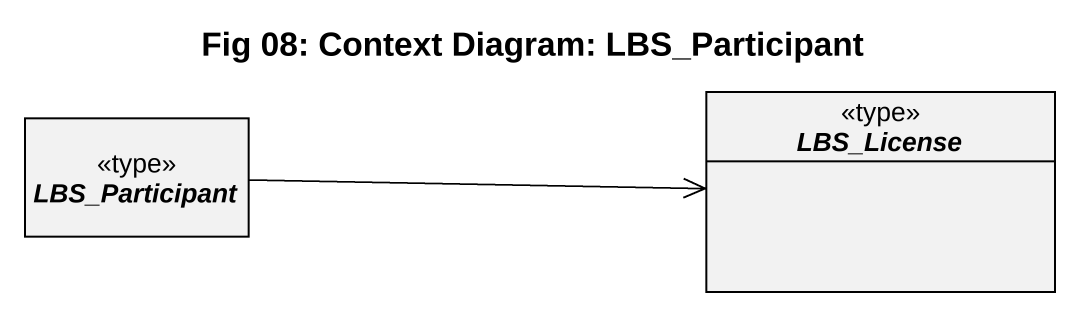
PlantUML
@startuml
title Fig 08: Context Diagram: LBS_Participant
hide circle
hide empty members
abstract class LBS_Participant <<type>>
abstract class LBS_License <<type>>
LBS_Participant -right-> LBS_License
@enduml
